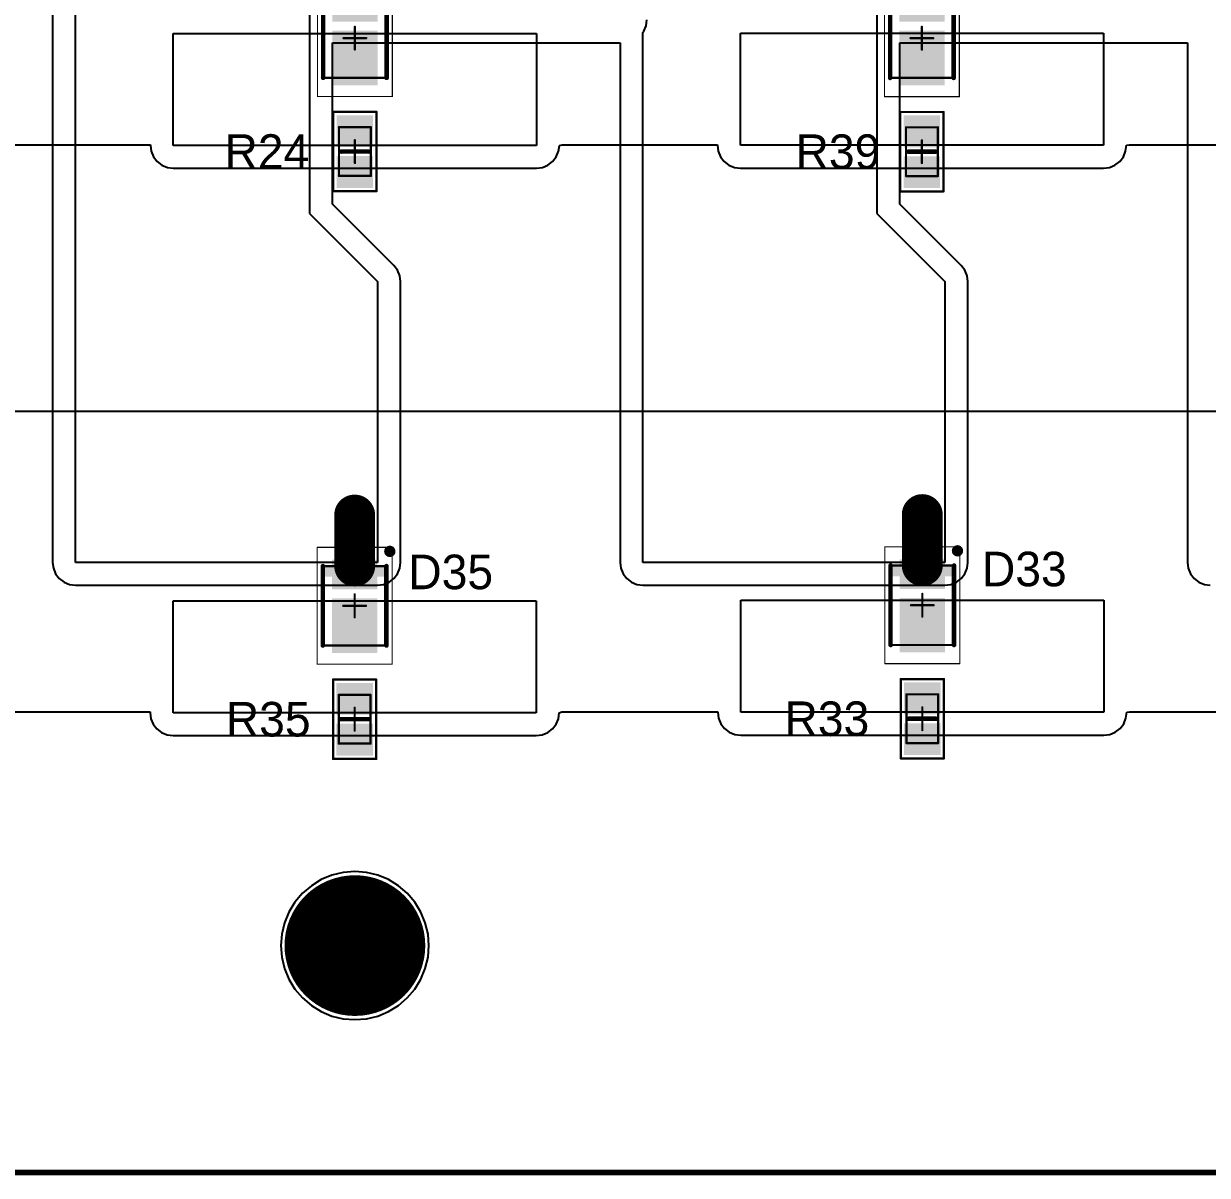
# Model space of a CAD drawing. Header units: millimetres. Extents: x -0.01 to 7.88, y -0.01 to 7.88.
# Drawn here: x 3.362 to 5.416, y -0.005 to 1.994 of the extents above; entities that cross this region are included whole.
import ezdxf

# ---------------------------------------------------------------- set-up
doc = ezdxf.new("R2010")
doc.units = ezdxf.units.MM
doc.header["$MEASUREMENT"] = 0
for name, color, linetype in [('BottomLayer', 5, 'Continuous'), ('BottomSolder', 6, 'Continuous'), ('Mechanical13', 56, 'Continuous'), ('Mechanical15', 56, 'Continuous'), ('Mechanical2', 216, 'Continuous'), ('MultiLayer', 9, 'Continuous'), ('PadHoleLayer', 156, 'Continuous'), ('TopLayer', 1, 'Continuous'), ('TopOverlay', 2, 'Continuous'), ('TopPaste', 8, 'Continuous'), ('TopSolder', 216, 'Continuous'), ('ViaHoleLayer', 16, 'Continuous')]:
    doc.layers.add(name, color=color, linetype=linetype)

# ---------------------------------------------------------------- blocks, each defined once
blk = doc.blocks.new('6_0805_N_3')
at = {"layer": 'Mechanical13', "const_width": 0.00394}
for points in [[(-0.0423, 0.0276), (-0.0423, -0.0276)], [(-0.0423, 0.0276), (0.0423, 0.0276)], [(0.0423, 0.0276), (0.0423, -0.0276)], [(-0.0423, -0.0276), (0.0423, -0.0276)]]:
    blk.add_lwpolyline(points, dxfattribs=at)
at = {"layer": 'Mechanical13', "const_width": 0.00197}
for points in [[(-0.0433, 0.0276, 1), (-0.0413, 0.0276, 1)], [(-0.0433, 0.0276, 1), (-0.0413, 0.0276, 1)], [(0.0413, 0.0276, 1), (0.0433, 0.0276, 1)], [(0.0413, 0.0276, 1), (0.0433, 0.0276, 1)], [(-0.0433, -0.0276, 1), (-0.0413, -0.0276, 1)], [(-0.0433, -0.0276, 1), (-0.0413, -0.0276, 1)], [(0.0413, -0.0276, 1), (0.0433, -0.0276, 1)], [(0.0413, -0.0276, 1), (0.0433, -0.0276, 1)]]:
    blk.add_lwpolyline(points, format="xyb", close=True, dxfattribs=at)
at = {"layer": 'Mechanical15', "const_width": 0.00394}
for points in [[(-0.0689, 0.0374), (-0.0689, -0.0374)], [(-0.0689, 0.0374), (0.0689, 0.0374)], [(0, 0.0197), (0, -0.0197)], [(0.0689, 0.0374), (0.0689, -0.0374)], [(-0.0197, 0), (0.0197, 0)], [(-0.0689, -0.0374), (0.0689, -0.0374)]]:
    blk.add_lwpolyline(points, dxfattribs=at)
at = {"layer": 'Mechanical15', "const_width": 0.00197}
for points in [[(-0.0699, 0.0374, 1), (-0.0679, 0.0374, 1)], [(-0.0699, 0.0374, 1), (-0.0679, 0.0374, 1)], [(-0.001, 0.0197, 1), (0.001, 0.0197, 1)], [(0.0679, 0.0374, 1), (0.0699, 0.0374, 1)], [(0.0679, 0.0374, 1), (0.0699, 0.0374, 1)], [(-0.0207, 0, 1), (-0.0187, 0, 1)], [(0.0187, 0, 1), (0.0207, 0, 1)], [(-0.001, -0.0197, 1), (0.001, -0.0197, 1)], [(-0.0699, -0.0374, 1), (-0.0679, -0.0374, 1)], [(-0.0699, -0.0374, 1), (-0.0679, -0.0374, 1)], [(0.0679, -0.0374, 1), (0.0699, -0.0374, 1)], [(0.0679, -0.0374, 1), (0.0699, -0.0374, 1)]]:
    blk.add_lwpolyline(points, format="xyb", close=True, dxfattribs=at)
at = {"layer": 'TopLayer'}
for points in [[(-0.0118, -0.0276), (-0.0118, 0.0276), (-0.0591, -0.0276), (-0.0591, 0.0276)], [(0.0591, -0.0276), (0.0591, 0.0276), (0.0118, -0.0276), (0.0118, 0.0276)]]:
    blk.add_solid(points, dxfattribs=at)
at = {"layer": 'TopOverlay', "const_width": 0.00787}
blk.add_lwpolyline([(0, 0.0236), (0, -0.0236)], dxfattribs=at)
at = {"layer": 'TopOverlay', "const_width": 0.00394}
for points in [[(-0.002, 0.0236, 1), (0.002, 0.0236, 1)], [(-0.002, -0.0236, 1), (0.002, -0.0236, 1)]]:
    blk.add_lwpolyline(points, format="xyb", close=True, dxfattribs=at)
at = {"layer": 'TopPaste'}
for points in [[(-0.0118, -0.0276), (-0.0118, 0.0276), (-0.0591, -0.0276), (-0.0591, 0.0276)], [(0.0591, -0.0276), (0.0591, 0.0276), (0.0118, -0.0276), (0.0118, 0.0276)]]:
    blk.add_solid(points, dxfattribs=at)
at = {"layer": 'TopSolder'}
for points in [[(-0.0078, -0.0316), (-0.0078, 0.0316), (-0.0631, -0.0316), (-0.0631, 0.0316)], [(0.0631, -0.0316), (0.0631, 0.0316), (0.0078, -0.0316), (0.0078, 0.0316)]]:
    blk.add_solid(points, dxfattribs=at)
blk = doc.blocks.new('DIOM3528X07N_6')
at = {"layer": 'Mechanical13', "const_width": 0.00394}
for points in [[(-0.0689, -0.0551), (-0.0689, 0.0551)], [(0.0689, 0.0551), (-0.0689, 0.0551)], [(0.0689, -0.0551), (0.0689, 0.0551)], [(0.0689, -0.0551), (-0.0689, -0.0551)]]:
    blk.add_lwpolyline(points, dxfattribs=at)
at = {"layer": 'Mechanical13', "const_width": 0.00197}
for points in [[(-0.0699, 0.0551, 1), (-0.0679, 0.0551, 1)], [(-0.0699, 0.0551, 1), (-0.0679, 0.0551, 1)], [(0.0679, 0.0551, 1), (0.0699, 0.0551, 1)], [(0.0679, 0.0551, 1), (0.0699, 0.0551, 1)], [(-0.0699, -0.0551, 1), (-0.0679, -0.0551, 1)], [(-0.0699, -0.0551, 1), (-0.0679, -0.0551, 1)], [(0.0679, -0.0551, 1), (0.0699, -0.0551, 1)], [(0.0679, -0.0551, 1), (0.0699, -0.0551, 1)]]:
    blk.add_lwpolyline(points, format="xyb", close=True, dxfattribs=at)
at = {"layer": 'Mechanical13'}
blk.add_solid([(-0.0689, -0.0551), (-0.0504, -0.0551), (-0.0689, 0.0551), (-0.0504, 0.0551)], dxfattribs=at)
at = {"layer": 'Mechanical15'}
for points, const_width in [([(-0.1014, -0.065), (-0.1014, 0.065)], 0.00197), ([(0.1014, 0.065), (-0.1014, 0.065)], 0.00197), ([(0.1014, -0.065), (0.1014, 0.065)], 0.00197), ([(0, -0.0197), (0, 0.0197)], 0.00394), ([(0.0197, 0), (-0.0197, 0)], 0.00394), ([(0.1014, -0.065), (-0.1014, -0.065)], 0.00197)]:
    blk.add_lwpolyline(points, dxfattribs=dict(at, const_width=const_width))
for points, const_width in [([(-0.1019, 0.065, 1), (-0.1009, 0.065, 1)], 0.000984), ([(-0.1019, 0.065, 1), (-0.1009, 0.065, 1)], 0.000984), ([(0.1009, 0.065, 1), (0.1019, 0.065, 1)], 0.000984), ([(0.1009, 0.065, 1), (0.1019, 0.065, 1)], 0.000984), ([(-0.001, 0.0197, 1), (0.001, 0.0197, 1)], 0.00197), ([(-0.0207, 0, 1), (-0.0187, 0, 1)], 0.00197), ([(0.0187, 0, 1), (0.0207, 0, 1)], 0.00197), ([(-0.001, -0.0197, 1), (0.001, -0.0197, 1)], 0.00197), ([(-0.1019, -0.065, 1), (-0.1009, -0.065, 1)], 0.000984), ([(-0.1019, -0.065, 1), (-0.1009, -0.065, 1)], 0.000984), ([(0.1009, -0.065, 1), (0.1019, -0.065, 1)], 0.000984), ([(0.1009, -0.065, 1), (0.1019, -0.065, 1)], 0.000984)]:
    blk.add_lwpolyline(points, format="xyb", close=True, dxfattribs=dict(at, const_width=const_width))
at = {"layer": 'TopLayer'}
for points in [[(-0.0325, -0.0354), (-0.0325, 0.0354), (-0.0758, -0.0354), (-0.0758, 0.0354)], [(0.0778, -0.0354), (0.0778, 0.0354), (-0.0089, -0.0354), (-0.0089, 0.0354)]]:
    blk.add_solid(points, dxfattribs=at)
at = {"layer": 'TopOverlay'}
for points, const_width in [([(-0.0896, 0.061, 1), (-0.0994, 0.061, 1)], 0.00984), ([(-0.1019, 0.061, 1), (-0.0969, 0.061, 1)], 0.00492), ([(-0.092, 0.061, 1), (-0.0871, 0.061, 1)], 0.00492), ([(-0.0709, 0.0551, 1), (-0.0669, 0.0551, 1)], 0.00394), ([(0.0669, 0.0551, 1), (0.0709, 0.0551, 1)], 0.00394), ([(-0.0709, -0.0551, 1), (-0.0669, -0.0551, 1)], 0.00394), ([(0.0669, -0.0551, 1), (0.0709, -0.0551, 1)], 0.00394)]:
    blk.add_lwpolyline(points, format="xyb", close=True, dxfattribs=dict(at, const_width=const_width))
at = {"layer": 'TopOverlay', "const_width": 0.00787}
for points in [[(0.0689, 0.0551), (-0.0689, 0.0551)], [(0.0689, -0.0551), (-0.0689, -0.0551)]]:
    blk.add_lwpolyline(points, dxfattribs=at)
at = {"layer": 'TopPaste'}
for points in [[(-0.0325, -0.0354), (-0.0325, 0.0354), (-0.0758, -0.0354), (-0.0758, 0.0354)], [(0.0778, -0.0354), (0.0778, 0.0354), (-0.0089, -0.0354), (-0.0089, 0.0354)]]:
    blk.add_solid(points, dxfattribs=at)
at = {"layer": 'TopSolder'}
for points in [[(-0.0285, -0.0394), (-0.0285, 0.0394), (-0.0798, -0.0394), (-0.0798, 0.0394)], [(0.0818, -0.0394), (0.0818, 0.0394), (-0.0129, -0.0394), (-0.0129, 0.0394)]]:
    blk.add_solid(points, dxfattribs=at)
blk = doc.blocks.new('6_0805_N_10')
at = {"layer": 'Mechanical13', "const_width": 0.00394}
for points in [[(-0.0423, 0.0276), (0.0423, 0.0276)], [(-0.0423, 0.0276), (-0.0423, -0.0276)], [(0.0423, 0.0276), (0.0423, -0.0276)], [(-0.0423, -0.0276), (0.0423, -0.0276)]]:
    blk.add_lwpolyline(points, dxfattribs=at)
at = {"layer": 'Mechanical13', "const_width": 0.00197}
for points in [[(-0.0433, 0.0276, 1), (-0.0413, 0.0276, 1)], [(-0.0433, 0.0276, 1), (-0.0413, 0.0276, 1)], [(0.0413, 0.0276, 1), (0.0433, 0.0276, 1)], [(0.0413, 0.0276, 1), (0.0433, 0.0276, 1)], [(-0.0433, -0.0276, 1), (-0.0413, -0.0276, 1)], [(-0.0433, -0.0276, 1), (-0.0413, -0.0276, 1)], [(0.0413, -0.0276, 1), (0.0433, -0.0276, 1)], [(0.0413, -0.0276, 1), (0.0433, -0.0276, 1)]]:
    blk.add_lwpolyline(points, format="xyb", close=True, dxfattribs=at)
at = {"layer": 'Mechanical15', "const_width": 0.00394}
for points in [[(-0.0689, 0.0374), (0.0689, 0.0374)], [(-0.0689, 0.0374), (-0.0689, -0.0374)], [(0, 0.0197), (0, -0.0197)], [(0.0689, 0.0374), (0.0689, -0.0374)], [(-0.0197, 0), (0.0197, 0)], [(-0.0689, -0.0374), (0.0689, -0.0374)]]:
    blk.add_lwpolyline(points, dxfattribs=at)
at = {"layer": 'Mechanical15', "const_width": 0.00197}
for points in [[(-0.0699, 0.0374, 1), (-0.0679, 0.0374, 1)], [(-0.0699, 0.0374, 1), (-0.0679, 0.0374, 1)], [(-0.001, 0.0197, 1), (0.001, 0.0197, 1)], [(0.0679, 0.0374, 1), (0.0699, 0.0374, 1)], [(0.0679, 0.0374, 1), (0.0699, 0.0374, 1)], [(-0.0207, 0, 1), (-0.0187, 0, 1)], [(0.0187, 0, 1), (0.0207, 0, 1)], [(-0.001, -0.0197, 1), (0.001, -0.0197, 1)], [(-0.0699, -0.0374, 1), (-0.0679, -0.0374, 1)], [(-0.0699, -0.0374, 1), (-0.0679, -0.0374, 1)], [(0.0679, -0.0374, 1), (0.0699, -0.0374, 1)], [(0.0679, -0.0374, 1), (0.0699, -0.0374, 1)]]:
    blk.add_lwpolyline(points, format="xyb", close=True, dxfattribs=at)
at = {"layer": 'TopLayer'}
for points in [[(-0.0118, -0.0276), (-0.0118, 0.0276), (-0.0591, -0.0276), (-0.0591, 0.0276)], [(0.0591, -0.0276), (0.0591, 0.0276), (0.0118, -0.0276), (0.0118, 0.0276)]]:
    blk.add_solid(points, dxfattribs=at)
at = {"layer": 'TopOverlay', "const_width": 0.00787}
blk.add_lwpolyline([(0, 0.0236), (0, -0.0236)], dxfattribs=at)
at = {"layer": 'TopOverlay', "const_width": 0.00394}
for points in [[(-0.002, 0.0236, 1), (0.002, 0.0236, 1)], [(-0.002, -0.0236, 1), (0.002, -0.0236, 1)]]:
    blk.add_lwpolyline(points, format="xyb", close=True, dxfattribs=at)
at = {"layer": 'TopPaste'}
for points in [[(-0.0118, -0.0276), (-0.0118, 0.0276), (-0.0591, -0.0276), (-0.0591, 0.0276)], [(0.0591, -0.0276), (0.0591, 0.0276), (0.0118, -0.0276), (0.0118, 0.0276)]]:
    blk.add_solid(points, dxfattribs=at)
at = {"layer": 'TopSolder'}
for points in [[(-0.0078, -0.0316), (-0.0078, 0.0316), (-0.0631, -0.0316), (-0.0631, 0.0316)], [(0.0631, -0.0316), (0.0631, 0.0316), (0.0078, -0.0316), (0.0078, 0.0316)]]:
    blk.add_solid(points, dxfattribs=at)
blk = doc.blocks.new('6_0805_N_12')
at = {"layer": 'Mechanical13', "const_width": 0.00394}
for points in [[(-0.0423, 0.0276), (0.0423, 0.0276)], [(-0.0423, 0.0276), (-0.0423, -0.0276)], [(0.0423, 0.0276), (0.0423, -0.0276)], [(-0.0423, -0.0276), (0.0423, -0.0276)]]:
    blk.add_lwpolyline(points, dxfattribs=at)
at = {"layer": 'Mechanical13', "const_width": 0.00197}
for points in [[(-0.0433, 0.0276, 1), (-0.0413, 0.0276, 1)], [(-0.0433, 0.0276, 1), (-0.0413, 0.0276, 1)], [(0.0413, 0.0276, 1), (0.0433, 0.0276, 1)], [(0.0413, 0.0276, 1), (0.0433, 0.0276, 1)], [(-0.0433, -0.0276, 1), (-0.0413, -0.0276, 1)], [(-0.0433, -0.0276, 1), (-0.0413, -0.0276, 1)], [(0.0413, -0.0276, 1), (0.0433, -0.0276, 1)], [(0.0413, -0.0276, 1), (0.0433, -0.0276, 1)]]:
    blk.add_lwpolyline(points, format="xyb", close=True, dxfattribs=at)
at = {"layer": 'Mechanical15', "const_width": 0.00394}
for points in [[(-0.0689, 0.0374), (0.0689, 0.0374)], [(-0.0689, 0.0374), (-0.0689, -0.0374)], [(0, 0.0197), (0, -0.0197)], [(0.0689, 0.0374), (0.0689, -0.0374)], [(-0.0197, 0), (0.0197, 0)], [(-0.0689, -0.0374), (0.0689, -0.0374)]]:
    blk.add_lwpolyline(points, dxfattribs=at)
at = {"layer": 'Mechanical15', "const_width": 0.00197}
for points in [[(-0.0699, 0.0374, 1), (-0.0679, 0.0374, 1)], [(-0.0699, 0.0374, 1), (-0.0679, 0.0374, 1)], [(-0.001, 0.0197, 1), (0.001, 0.0197, 1)], [(0.0679, 0.0374, 1), (0.0699, 0.0374, 1)], [(0.0679, 0.0374, 1), (0.0699, 0.0374, 1)], [(-0.0207, 0, 1), (-0.0187, 0, 1)], [(0.0187, 0, 1), (0.0207, 0, 1)], [(-0.001, -0.0197, 1), (0.001, -0.0197, 1)], [(-0.0699, -0.0374, 1), (-0.0679, -0.0374, 1)], [(-0.0699, -0.0374, 1), (-0.0679, -0.0374, 1)], [(0.0679, -0.0374, 1), (0.0699, -0.0374, 1)], [(0.0679, -0.0374, 1), (0.0699, -0.0374, 1)]]:
    blk.add_lwpolyline(points, format="xyb", close=True, dxfattribs=at)
at = {"layer": 'TopLayer'}
for points in [[(-0.0118, -0.0276), (-0.0118, 0.0276), (-0.0591, -0.0276), (-0.0591, 0.0276)], [(0.0591, -0.0276), (0.0591, 0.0276), (0.0118, -0.0276), (0.0118, 0.0276)]]:
    blk.add_solid(points, dxfattribs=at)
at = {"layer": 'TopOverlay', "const_width": 0.00787}
blk.add_lwpolyline([(0, 0.0236), (0, -0.0236)], dxfattribs=at)
at = {"layer": 'TopOverlay', "const_width": 0.00394}
for points in [[(-0.002, 0.0236, 1), (0.002, 0.0236, 1)], [(-0.002, -0.0236, 1), (0.002, -0.0236, 1)]]:
    blk.add_lwpolyline(points, format="xyb", close=True, dxfattribs=at)
at = {"layer": 'TopPaste'}
for points in [[(-0.0118, -0.0276), (-0.0118, 0.0276), (-0.0591, -0.0276), (-0.0591, 0.0276)], [(0.0591, -0.0276), (0.0591, 0.0276), (0.0118, -0.0276), (0.0118, 0.0276)]]:
    blk.add_solid(points, dxfattribs=at)
at = {"layer": 'TopSolder'}
for points in [[(-0.0078, -0.0316), (-0.0078, 0.0316), (-0.0631, -0.0316), (-0.0631, 0.0316)], [(0.0631, -0.0316), (0.0631, 0.0316), (0.0078, -0.0316), (0.0078, 0.0316)]]:
    blk.add_solid(points, dxfattribs=at)
blk = doc.blocks.new('6_0805_N_21')
at = {"layer": 'Mechanical13', "const_width": 0.00394}
for points in [[(-0.0423, 0.0276), (0.0423, 0.0276)], [(-0.0423, 0.0276), (-0.0423, -0.0276)], [(0.0423, 0.0276), (0.0423, -0.0276)], [(-0.0423, -0.0276), (0.0423, -0.0276)]]:
    blk.add_lwpolyline(points, dxfattribs=at)
at = {"layer": 'Mechanical13', "const_width": 0.00197}
for points in [[(-0.0433, 0.0276, 1), (-0.0413, 0.0276, 1)], [(-0.0433, 0.0276, 1), (-0.0413, 0.0276, 1)], [(0.0413, 0.0276, 1), (0.0433, 0.0276, 1)], [(0.0413, 0.0276, 1), (0.0433, 0.0276, 1)], [(-0.0433, -0.0276, 1), (-0.0413, -0.0276, 1)], [(-0.0433, -0.0276, 1), (-0.0413, -0.0276, 1)], [(0.0413, -0.0276, 1), (0.0433, -0.0276, 1)], [(0.0413, -0.0276, 1), (0.0433, -0.0276, 1)]]:
    blk.add_lwpolyline(points, format="xyb", close=True, dxfattribs=at)
at = {"layer": 'Mechanical15', "const_width": 0.00394}
for points in [[(-0.0689, 0.0374), (0.0689, 0.0374)], [(-0.0689, 0.0374), (-0.0689, -0.0374)], [(0, 0.0197), (0, -0.0197)], [(0.0689, 0.0374), (0.0689, -0.0374)], [(-0.0197, 0), (0.0197, 0)], [(-0.0689, -0.0374), (0.0689, -0.0374)]]:
    blk.add_lwpolyline(points, dxfattribs=at)
at = {"layer": 'Mechanical15', "const_width": 0.00197}
for points in [[(-0.0699, 0.0374, 1), (-0.0679, 0.0374, 1)], [(-0.0699, 0.0374, 1), (-0.0679, 0.0374, 1)], [(-0.001, 0.0197, 1), (0.001, 0.0197, 1)], [(0.0679, 0.0374, 1), (0.0699, 0.0374, 1)], [(0.0679, 0.0374, 1), (0.0699, 0.0374, 1)], [(-0.0207, 0, 1), (-0.0187, 0, 1)], [(0.0187, 0, 1), (0.0207, 0, 1)], [(-0.001, -0.0197, 1), (0.001, -0.0197, 1)], [(-0.0699, -0.0374, 1), (-0.0679, -0.0374, 1)], [(-0.0699, -0.0374, 1), (-0.0679, -0.0374, 1)], [(0.0679, -0.0374, 1), (0.0699, -0.0374, 1)], [(0.0679, -0.0374, 1), (0.0699, -0.0374, 1)]]:
    blk.add_lwpolyline(points, format="xyb", close=True, dxfattribs=at)
at = {"layer": 'TopLayer'}
for points in [[(-0.0118, -0.0276), (-0.0118, 0.0276), (-0.0591, -0.0276), (-0.0591, 0.0276)], [(0.0591, -0.0276), (0.0591, 0.0276), (0.0118, -0.0276), (0.0118, 0.0276)]]:
    blk.add_solid(points, dxfattribs=at)
at = {"layer": 'TopOverlay', "const_width": 0.00787}
blk.add_lwpolyline([(0, 0.0236), (0, -0.0236)], dxfattribs=at)
at = {"layer": 'TopOverlay', "const_width": 0.00394}
for points in [[(-0.002, 0.0236, 1), (0.002, 0.0236, 1)], [(-0.002, -0.0236, 1), (0.002, -0.0236, 1)]]:
    blk.add_lwpolyline(points, format="xyb", close=True, dxfattribs=at)
at = {"layer": 'TopPaste'}
for points in [[(-0.0118, -0.0276), (-0.0118, 0.0276), (-0.0591, -0.0276), (-0.0591, 0.0276)], [(0.0591, -0.0276), (0.0591, 0.0276), (0.0118, -0.0276), (0.0118, 0.0276)]]:
    blk.add_solid(points, dxfattribs=at)
at = {"layer": 'TopSolder'}
for points in [[(-0.0078, -0.0316), (-0.0078, 0.0316), (-0.0631, -0.0316), (-0.0631, 0.0316)], [(0.0631, -0.0316), (0.0631, 0.0316), (0.0078, -0.0316), (0.0078, 0.0316)]]:
    blk.add_solid(points, dxfattribs=at)
blk = doc.blocks.new('DIOM3528X07N_64')
at = {"layer": 'Mechanical13', "const_width": 0.00394}
for points in [[(0.0689, 0.0551), (-0.0689, 0.0551)], [(-0.0689, -0.0551), (-0.0689, 0.0551)], [(0.0689, -0.0551), (0.0689, 0.0551)], [(0.0689, -0.0551), (-0.0689, -0.0551)]]:
    blk.add_lwpolyline(points, dxfattribs=at)
at = {"layer": 'Mechanical13', "const_width": 0.00197}
for points in [[(-0.0699, 0.0551, 1), (-0.0679, 0.0551, 1)], [(-0.0699, 0.0551, 1), (-0.0679, 0.0551, 1)], [(0.0679, 0.0551, 1), (0.0699, 0.0551, 1)], [(0.0679, 0.0551, 1), (0.0699, 0.0551, 1)], [(-0.0699, -0.0551, 1), (-0.0679, -0.0551, 1)], [(-0.0699, -0.0551, 1), (-0.0679, -0.0551, 1)], [(0.0679, -0.0551, 1), (0.0699, -0.0551, 1)], [(0.0679, -0.0551, 1), (0.0699, -0.0551, 1)]]:
    blk.add_lwpolyline(points, format="xyb", close=True, dxfattribs=at)
at = {"layer": 'Mechanical13'}
blk.add_solid([(-0.0689, -0.0551), (-0.0504, -0.0551), (-0.0689, 0.0551), (-0.0504, 0.0551)], dxfattribs=at)
at = {"layer": 'Mechanical15'}
for points, const_width in [([(0.1014, 0.065), (-0.1014, 0.065)], 0.00197), ([(-0.1014, -0.065), (-0.1014, 0.065)], 0.00197), ([(0.1014, -0.065), (0.1014, 0.065)], 0.00197), ([(0, -0.0197), (0, 0.0197)], 0.00394), ([(0.0197, 0), (-0.0197, 0)], 0.00394), ([(0.1014, -0.065), (-0.1014, -0.065)], 0.00197)]:
    blk.add_lwpolyline(points, dxfattribs=dict(at, const_width=const_width))
for points, const_width in [([(-0.1019, 0.065, 1), (-0.1009, 0.065, 1)], 0.000984), ([(-0.1019, 0.065, 1), (-0.1009, 0.065, 1)], 0.000984), ([(0.1009, 0.065, 1), (0.1019, 0.065, 1)], 0.000984), ([(0.1009, 0.065, 1), (0.1019, 0.065, 1)], 0.000984), ([(-0.001, 0.0197, 1), (0.001, 0.0197, 1)], 0.00197), ([(-0.0207, 0, 1), (-0.0187, 0, 1)], 0.00197), ([(0.0187, 0, 1), (0.0207, 0, 1)], 0.00197), ([(-0.001, -0.0197, 1), (0.001, -0.0197, 1)], 0.00197), ([(-0.1019, -0.065, 1), (-0.1009, -0.065, 1)], 0.000984), ([(-0.1019, -0.065, 1), (-0.1009, -0.065, 1)], 0.000984), ([(0.1009, -0.065, 1), (0.1019, -0.065, 1)], 0.000984), ([(0.1009, -0.065, 1), (0.1019, -0.065, 1)], 0.000984)]:
    blk.add_lwpolyline(points, format="xyb", close=True, dxfattribs=dict(at, const_width=const_width))
at = {"layer": 'TopLayer'}
for points in [[(-0.0325, -0.0354), (-0.0325, 0.0354), (-0.0758, -0.0354), (-0.0758, 0.0354)], [(0.0778, -0.0354), (0.0778, 0.0354), (-0.0089, -0.0354), (-0.0089, 0.0354)]]:
    blk.add_solid(points, dxfattribs=at)
at = {"layer": 'TopOverlay'}
for points, const_width in [([(-0.0896, 0.061, 1), (-0.0994, 0.061, 1)], 0.00984), ([(-0.1019, 0.061, 1), (-0.0969, 0.061, 1)], 0.00492), ([(-0.092, 0.061, 1), (-0.0871, 0.061, 1)], 0.00492), ([(-0.0709, 0.0551, 1), (-0.0669, 0.0551, 1)], 0.00394), ([(0.0669, 0.0551, 1), (0.0709, 0.0551, 1)], 0.00394), ([(-0.0709, -0.0551, 1), (-0.0669, -0.0551, 1)], 0.00394), ([(0.0669, -0.0551, 1), (0.0709, -0.0551, 1)], 0.00394)]:
    blk.add_lwpolyline(points, format="xyb", close=True, dxfattribs=dict(at, const_width=const_width))
at = {"layer": 'TopOverlay', "const_width": 0.00787}
for points in [[(0.0689, 0.0551), (-0.0689, 0.0551)], [(0.0689, -0.0551), (-0.0689, -0.0551)]]:
    blk.add_lwpolyline(points, dxfattribs=at)
at = {"layer": 'TopPaste'}
for points in [[(-0.0325, -0.0354), (-0.0325, 0.0354), (-0.0758, -0.0354), (-0.0758, 0.0354)], [(0.0778, -0.0354), (0.0778, 0.0354), (-0.0089, -0.0354), (-0.0089, 0.0354)]]:
    blk.add_solid(points, dxfattribs=at)
at = {"layer": 'TopSolder'}
for points in [[(-0.0285, -0.0394), (-0.0285, 0.0394), (-0.0798, -0.0394), (-0.0798, 0.0394)], [(0.0818, -0.0394), (0.0818, 0.0394), (-0.0129, -0.0394), (-0.0129, 0.0394)]]:
    blk.add_solid(points, dxfattribs=at)
blk = doc.blocks.new('DIOM3528X07N_66')
at = {"layer": 'Mechanical13', "const_width": 0.00394}
for points in [[(0.0689, 0.0551), (-0.0689, 0.0551)], [(-0.0689, -0.0551), (-0.0689, 0.0551)], [(0.0689, -0.0551), (0.0689, 0.0551)], [(0.0689, -0.0551), (-0.0689, -0.0551)]]:
    blk.add_lwpolyline(points, dxfattribs=at)
at = {"layer": 'Mechanical13', "const_width": 0.00197}
for points in [[(-0.0699, 0.0551, 1), (-0.0679, 0.0551, 1)], [(-0.0699, 0.0551, 1), (-0.0679, 0.0551, 1)], [(0.0679, 0.0551, 1), (0.0699, 0.0551, 1)], [(0.0679, 0.0551, 1), (0.0699, 0.0551, 1)], [(-0.0699, -0.0551, 1), (-0.0679, -0.0551, 1)], [(-0.0699, -0.0551, 1), (-0.0679, -0.0551, 1)], [(0.0679, -0.0551, 1), (0.0699, -0.0551, 1)], [(0.0679, -0.0551, 1), (0.0699, -0.0551, 1)]]:
    blk.add_lwpolyline(points, format="xyb", close=True, dxfattribs=at)
at = {"layer": 'Mechanical13'}
blk.add_solid([(-0.0689, -0.0551), (-0.0504, -0.0551), (-0.0689, 0.0551), (-0.0504, 0.0551)], dxfattribs=at)
at = {"layer": 'Mechanical15'}
for points, const_width in [([(0.1014, 0.065), (-0.1014, 0.065)], 0.00197), ([(-0.1014, -0.065), (-0.1014, 0.065)], 0.00197), ([(0.1014, -0.065), (0.1014, 0.065)], 0.00197), ([(0, -0.0197), (0, 0.0197)], 0.00394), ([(0.0197, 0), (-0.0197, 0)], 0.00394), ([(0.1014, -0.065), (-0.1014, -0.065)], 0.00197)]:
    blk.add_lwpolyline(points, dxfattribs=dict(at, const_width=const_width))
for points, const_width in [([(-0.1019, 0.065, 1), (-0.1009, 0.065, 1)], 0.000984), ([(-0.1019, 0.065, 1), (-0.1009, 0.065, 1)], 0.000984), ([(0.1009, 0.065, 1), (0.1019, 0.065, 1)], 0.000984), ([(0.1009, 0.065, 1), (0.1019, 0.065, 1)], 0.000984), ([(-0.001, 0.0197, 1), (0.001, 0.0197, 1)], 0.00197), ([(-0.0207, 0, 1), (-0.0187, 0, 1)], 0.00197), ([(0.0187, 0, 1), (0.0207, 0, 1)], 0.00197), ([(-0.001, -0.0197, 1), (0.001, -0.0197, 1)], 0.00197), ([(-0.1019, -0.065, 1), (-0.1009, -0.065, 1)], 0.000984), ([(-0.1019, -0.065, 1), (-0.1009, -0.065, 1)], 0.000984), ([(0.1009, -0.065, 1), (0.1019, -0.065, 1)], 0.000984), ([(0.1009, -0.065, 1), (0.1019, -0.065, 1)], 0.000984)]:
    blk.add_lwpolyline(points, format="xyb", close=True, dxfattribs=dict(at, const_width=const_width))
at = {"layer": 'TopLayer'}
for points in [[(-0.0325, -0.0354), (-0.0325, 0.0354), (-0.0758, -0.0354), (-0.0758, 0.0354)], [(0.0778, -0.0354), (0.0778, 0.0354), (-0.0089, -0.0354), (-0.0089, 0.0354)]]:
    blk.add_solid(points, dxfattribs=at)
at = {"layer": 'TopOverlay'}
for points, const_width in [([(-0.0896, 0.061, 1), (-0.0994, 0.061, 1)], 0.00984), ([(-0.1019, 0.061, 1), (-0.0969, 0.061, 1)], 0.00492), ([(-0.092, 0.061, 1), (-0.0871, 0.061, 1)], 0.00492), ([(-0.0709, 0.0551, 1), (-0.0669, 0.0551, 1)], 0.00394), ([(0.0669, 0.0551, 1), (0.0709, 0.0551, 1)], 0.00394), ([(-0.0709, -0.0551, 1), (-0.0669, -0.0551, 1)], 0.00394), ([(0.0669, -0.0551, 1), (0.0709, -0.0551, 1)], 0.00394)]:
    blk.add_lwpolyline(points, format="xyb", close=True, dxfattribs=dict(at, const_width=const_width))
at = {"layer": 'TopOverlay', "const_width": 0.00787}
for points in [[(0.0689, 0.0551), (-0.0689, 0.0551)], [(0.0689, -0.0551), (-0.0689, -0.0551)]]:
    blk.add_lwpolyline(points, dxfattribs=at)
at = {"layer": 'TopPaste'}
for points in [[(-0.0325, -0.0354), (-0.0325, 0.0354), (-0.0758, -0.0354), (-0.0758, 0.0354)], [(0.0778, -0.0354), (0.0778, 0.0354), (-0.0089, -0.0354), (-0.0089, 0.0354)]]:
    blk.add_solid(points, dxfattribs=at)
at = {"layer": 'TopSolder'}
for points in [[(-0.0285, -0.0394), (-0.0285, 0.0394), (-0.0798, -0.0394), (-0.0798, 0.0394)], [(0.0818, -0.0394), (0.0818, 0.0394), (-0.0129, -0.0394), (-0.0129, 0.0394)]]:
    blk.add_solid(points, dxfattribs=at)
blk = doc.blocks.new('DIOM3528X07N_75')
at = {"layer": 'Mechanical13', "const_width": 0.00394}
for points in [[(0.0689, 0.0551), (-0.0689, 0.0551)], [(-0.0689, -0.0551), (-0.0689, 0.0551)], [(0.0689, -0.0551), (0.0689, 0.0551)], [(0.0689, -0.0551), (-0.0689, -0.0551)]]:
    blk.add_lwpolyline(points, dxfattribs=at)
at = {"layer": 'Mechanical13', "const_width": 0.00197}
for points in [[(-0.0699, 0.0551, 1), (-0.0679, 0.0551, 1)], [(-0.0699, 0.0551, 1), (-0.0679, 0.0551, 1)], [(0.0679, 0.0551, 1), (0.0699, 0.0551, 1)], [(0.0679, 0.0551, 1), (0.0699, 0.0551, 1)], [(-0.0699, -0.0551, 1), (-0.0679, -0.0551, 1)], [(-0.0699, -0.0551, 1), (-0.0679, -0.0551, 1)], [(0.0679, -0.0551, 1), (0.0699, -0.0551, 1)], [(0.0679, -0.0551, 1), (0.0699, -0.0551, 1)]]:
    blk.add_lwpolyline(points, format="xyb", close=True, dxfattribs=at)
at = {"layer": 'Mechanical13'}
blk.add_solid([(-0.0689, -0.0551), (-0.0504, -0.0551), (-0.0689, 0.0551), (-0.0504, 0.0551)], dxfattribs=at)
at = {"layer": 'Mechanical15'}
for points, const_width in [([(0.1014, 0.065), (-0.1014, 0.065)], 0.00197), ([(-0.1014, -0.065), (-0.1014, 0.065)], 0.00197), ([(0.1014, -0.065), (0.1014, 0.065)], 0.00197), ([(0, -0.0197), (0, 0.0197)], 0.00394), ([(0.0197, 0), (-0.0197, 0)], 0.00394), ([(0.1014, -0.065), (-0.1014, -0.065)], 0.00197)]:
    blk.add_lwpolyline(points, dxfattribs=dict(at, const_width=const_width))
for points, const_width in [([(-0.1019, 0.065, 1), (-0.1009, 0.065, 1)], 0.000984), ([(-0.1019, 0.065, 1), (-0.1009, 0.065, 1)], 0.000984), ([(0.1009, 0.065, 1), (0.1019, 0.065, 1)], 0.000984), ([(0.1009, 0.065, 1), (0.1019, 0.065, 1)], 0.000984), ([(-0.001, 0.0197, 1), (0.001, 0.0197, 1)], 0.00197), ([(-0.0207, 0, 1), (-0.0187, 0, 1)], 0.00197), ([(0.0187, 0, 1), (0.0207, 0, 1)], 0.00197), ([(-0.001, -0.0197, 1), (0.001, -0.0197, 1)], 0.00197), ([(-0.1019, -0.065, 1), (-0.1009, -0.065, 1)], 0.000984), ([(-0.1019, -0.065, 1), (-0.1009, -0.065, 1)], 0.000984), ([(0.1009, -0.065, 1), (0.1019, -0.065, 1)], 0.000984), ([(0.1009, -0.065, 1), (0.1019, -0.065, 1)], 0.000984)]:
    blk.add_lwpolyline(points, format="xyb", close=True, dxfattribs=dict(at, const_width=const_width))
at = {"layer": 'TopLayer'}
for points in [[(-0.0325, -0.0354), (-0.0325, 0.0354), (-0.0758, -0.0354), (-0.0758, 0.0354)], [(0.0778, -0.0354), (0.0778, 0.0354), (-0.0089, -0.0354), (-0.0089, 0.0354)]]:
    blk.add_solid(points, dxfattribs=at)
at = {"layer": 'TopOverlay'}
for points, const_width in [([(-0.0896, 0.061, 1), (-0.0994, 0.061, 1)], 0.00984), ([(-0.1019, 0.061, 1), (-0.0969, 0.061, 1)], 0.00492), ([(-0.092, 0.061, 1), (-0.0871, 0.061, 1)], 0.00492), ([(-0.0709, 0.0551, 1), (-0.0669, 0.0551, 1)], 0.00394), ([(0.0669, 0.0551, 1), (0.0709, 0.0551, 1)], 0.00394), ([(-0.0709, -0.0551, 1), (-0.0669, -0.0551, 1)], 0.00394), ([(0.0669, -0.0551, 1), (0.0709, -0.0551, 1)], 0.00394)]:
    blk.add_lwpolyline(points, format="xyb", close=True, dxfattribs=dict(at, const_width=const_width))
at = {"layer": 'TopOverlay', "const_width": 0.00787}
for points in [[(0.0689, 0.0551), (-0.0689, 0.0551)], [(0.0689, -0.0551), (-0.0689, -0.0551)]]:
    blk.add_lwpolyline(points, dxfattribs=at)
at = {"layer": 'TopPaste'}
for points in [[(-0.0325, -0.0354), (-0.0325, 0.0354), (-0.0758, -0.0354), (-0.0758, 0.0354)], [(0.0778, -0.0354), (0.0778, 0.0354), (-0.0089, -0.0354), (-0.0089, 0.0354)]]:
    blk.add_solid(points, dxfattribs=at)
at = {"layer": 'TopSolder'}
for points in [[(-0.0285, -0.0394), (-0.0285, 0.0394), (-0.0798, -0.0394), (-0.0798, 0.0394)], [(0.0818, -0.0394), (0.0818, 0.0394), (-0.0129, -0.0394), (-0.0129, 0.0394)]]:
    blk.add_solid(points, dxfattribs=at)

msp = doc.modelspace()

# ---------------------------------------------------------------- linework, layer by layer
at = {"layer": 'BottomLayer'}
for p, q in [((3.4523, 1.0588), (3.4523, 7.4344)), ((3.4126, 7.4307), (3.4126, 1.0588)), ((3.8583, 2.4151), (3.8583, 1.6641)), ((4.8425, 2.4151), (4.8425, 1.6641)), ((4.4423, 1.99), (4.4437, 2.0003)), ((4.4366, 1.9781), (4.4383, 1.9804)), ((4.4366, 1.0588), (4.4366, 1.9781)), ((4.4383, 1.9804), (4.4423, 1.99)), ((3.898, 1.6805), (3.898, 1.9606)), ((3.898, 1.9606), (4.3969, 1.9606)), ((4.3969, 1.9606), (4.3969, 1.0588)), ((4.8822, 1.6805), (4.8822, 1.9606)), ((4.8822, 1.9606), (5.3811, 1.9606)), ((5.3811, 1.9606), (5.3811, 1.0588)), ((3.8583, 1.6641), (3.9764, 1.546)), ((4.0045, 1.574), (3.898, 1.6805)), ((4.8425, 1.6641), (4.9606, 1.546)), ((4.9887, 1.574), (4.8822, 1.6805)), ((4.0108, 1.5658), (4.0045, 1.574)), ((4.0147, 1.5562), (4.0108, 1.5658)), ((4.995, 1.5658), (4.9887, 1.574)), ((4.999, 1.5562), (4.995, 1.5658)), ((3.9764, 1.546), (3.9764, 1.0588)), ((4.0161, 1.546), (4.0147, 1.5562)), ((4.0161, 1.0588), (4.0161, 1.546)), ((4.9606, 1.546), (4.9606, 1.0588)), ((5.0003, 1.546), (4.999, 1.5562)), ((5.0003, 1.0588), (5.0003, 1.546)), ((3.4126, 1.0588), (3.414, 1.0485)), ((3.414, 1.0485), (3.4179, 1.039)), ((3.9764, 1.0588), (3.4523, 1.0588)), ((4.0108, 1.039), (4.0147, 1.0485)), ((4.0147, 1.0485), (4.0161, 1.0588)), ((4.3969, 1.0588), (4.3982, 1.0485)), ((4.3982, 1.0485), (4.4022, 1.039)), ((4.9606, 1.0588), (4.4366, 1.0588)), ((4.995, 1.039), (4.999, 1.0485)), ((4.999, 1.0485), (5.0003, 1.0588)), ((5.3811, 1.0588), (5.3825, 1.0485)), ((5.3825, 1.0485), (5.3864, 1.039)), ((3.4179, 1.039), (3.4242, 1.0307)), ((3.4242, 1.0307), (3.4325, 1.0244)), ((3.9962, 1.0244), (4.0045, 1.0307)), ((4.0045, 1.0307), (4.0108, 1.039)), ((4.4022, 1.039), (4.4085, 1.0307)), ((4.4085, 1.0307), (4.4167, 1.0244)), ((4.9805, 1.0244), (4.9887, 1.0307)), ((4.9887, 1.0307), (4.995, 1.039)), ((5.3864, 1.039), (5.3927, 1.0307)), ((5.3927, 1.0307), (5.401, 1.0244)), ((3.4325, 1.0244), (3.442, 1.0205)), ((3.442, 1.0205), (3.4523, 1.0191)), ((3.4523, 1.0191), (3.9764, 1.0191)), ((3.9764, 1.0191), (3.9867, 1.0205)), ((3.9867, 1.0205), (3.9962, 1.0244)), ((4.4167, 1.0244), (4.4263, 1.0205)), ((4.4263, 1.0205), (4.4366, 1.0191)), ((4.4366, 1.0191), (4.9606, 1.0191)), ((4.9606, 1.0191), (4.9709, 1.0205)), ((4.9709, 1.0205), (4.9805, 1.0244)), ((5.401, 1.0244), (5.4105, 1.0205)), ((5.4105, 1.0205), (5.4208, 1.0191)), ((7.874, 0), (0, 0))]:
    msp.add_line(p, q, dxfattribs=at)
for points, const_width in [([(3.9241, 1.1409, 1), (3.9491, 1.1409, 1)], 0.025), ([(4.9088, 1.1417, 1), (4.9338, 1.1417, 1)], 0.025), ([(3.878, 0.3937, 1), (3.9961, 0.3937, 1)], 0.1181)]:
    msp.add_lwpolyline(points, format="xyb", close=True, dxfattribs=dict(at, const_width=const_width))
at = {"layer": 'BottomSolder'}
for points, const_width in [([(4.9068, 1.1417, 1), (4.9358, 1.1417, 1)], 0.029), ([(3.9221, 1.1409, 1), (3.9511, 1.1409, 1)], 0.029), ([(3.876, 0.3937, 1), (3.9981, 0.3937, 1)], 0.1221)]:
    msp.add_lwpolyline(points, format="xyb", close=True, dxfattribs=dict(at, const_width=const_width))
at = {"layer": 'Mechanical2', "const_width": 0.01}
msp.add_lwpolyline([(0, 0), (7.874, 0)], dxfattribs=at)
at = {"layer": 'MultiLayer'}
for points, const_width in [([(3.9241, 1.1409, 1), (3.9491, 1.1409, 1)], 0.025), ([(4.9088, 1.1417, 1), (4.9338, 1.1417, 1)], 0.025), ([(3.878, 0.3937, 1), (3.9961, 0.3937, 1)], 0.1181)]:
    msp.add_lwpolyline(points, format="xyb", close=True, dxfattribs=dict(at, const_width=const_width))
at = {"layer": 'PadHoleLayer', "const_width": 0.063}
msp.add_lwpolyline([(3.9055, 0.3937, 1), (3.9685, 0.3937, 1)], format="xyb", close=True, dxfattribs=at)
at = {"layer": 'TopLayer'}
for p, q in [((3.622, 1.7825), (3.622, 1.9768)), ((3.622, 1.9768), (4.252, 1.9768)), ((4.252, 1.9768), (4.252, 1.7825)), ((4.6057, 1.7826), (4.6057, 1.9769)), ((4.6057, 1.9769), (5.2356, 1.9769)), ((5.2356, 1.9769), (5.2356, 1.7826)), ((2.3279, 1.7836), (3.5823, 1.7836)), ((3.5823, 1.7836), (3.5823, 1.7825)), ((3.5823, 1.7825), (3.5837, 1.7722)), ((3.5837, 1.7722), (3.5877, 1.7626)), ((4.252, 1.7825), (3.622, 1.7825)), ((4.2864, 1.7626), (4.2903, 1.7722)), ((4.2903, 1.7722), (4.2917, 1.7825)), ((4.2917, 1.7825), (4.2964, 1.7836)), ((4.2964, 1.7836), (4.566, 1.7836)), ((4.566, 1.7836), (4.566, 1.7826)), ((4.566, 1.7826), (4.5673, 1.7723)), ((4.5673, 1.7723), (4.5713, 1.7627)), ((5.2356, 1.7826), (4.6057, 1.7826)), ((5.27, 1.7627), (5.2739, 1.7723)), ((5.2739, 1.7723), (5.2753, 1.7826)), ((5.2753, 1.7826), (5.28, 1.7836)), ((5.28, 1.7836), (5.5508, 1.7836)), ((3.5877, 1.7626), (3.594, 1.7544)), ((3.594, 1.7544), (3.6022, 1.7481)), ((3.6022, 1.7481), (3.6118, 1.7441)), ((4.2622, 1.7441), (4.2718, 1.7481)), ((4.2718, 1.7481), (4.28, 1.7544)), ((4.28, 1.7544), (4.2864, 1.7626)), ((4.5713, 1.7627), (4.5776, 1.7545)), ((4.5776, 1.7545), (4.5858, 1.7482)), ((4.5858, 1.7482), (4.5954, 1.7442)), ((5.2459, 1.7442), (5.2554, 1.7482)), ((5.2554, 1.7482), (5.2637, 1.7545)), ((5.2637, 1.7545), (5.27, 1.7627)), ((3.6118, 1.7441), (3.622, 1.7428)), ((3.622, 1.7428), (4.252, 1.7428)), ((4.252, 1.7428), (4.2622, 1.7441)), ((4.5954, 1.7442), (4.6057, 1.7429)), ((4.6057, 1.7429), (5.2356, 1.7429)), ((5.2356, 1.7429), (5.2459, 1.7442)), ((7.874, 1.3205), (0.3346, 1.3205)), ((3.6217, 0.7978), (3.6217, 0.9921)), ((3.6217, 0.9921), (4.2516, 0.9921)), ((4.2516, 0.9921), (4.2516, 0.7978)), ((4.6063, 0.7986), (4.6063, 0.9929)), ((4.6063, 0.9929), (5.2362, 0.9929)), ((5.2362, 0.9929), (5.2362, 0.7986)), ((3.3123, 0.7994), (3.582, 0.7994)), ((3.582, 0.7994), (3.582, 0.7978)), ((3.582, 0.7978), (3.5833, 0.7875)), ((3.5833, 0.7875), (3.5873, 0.778)), ((4.2516, 0.7978), (3.6217, 0.7978)), ((4.286, 0.778), (4.29, 0.7875)), ((4.29, 0.7875), (4.2913, 0.7978)), ((4.2913, 0.7978), (4.2958, 0.7994)), ((4.2958, 0.7994), (4.5666, 0.7994)), ((4.5666, 0.7994), (4.5666, 0.7986)), ((4.5666, 0.7986), (4.5679, 0.7883)), ((4.5679, 0.7883), (4.5719, 0.7788)), ((5.2362, 0.7986), (4.6063, 0.7986)), ((5.2706, 0.7788), (5.2746, 0.7883)), ((5.2746, 0.7883), (5.2759, 0.7986)), ((5.2759, 0.7986), (5.2808, 0.7994)), ((5.2808, 0.7994), (5.5508, 0.7994)), ((3.5873, 0.778), (3.5936, 0.7697)), ((3.5936, 0.7697), (3.6018, 0.7634)), ((3.6018, 0.7634), (3.6114, 0.7595)), ((4.2619, 0.7595), (4.2715, 0.7634)), ((4.2715, 0.7634), (4.2797, 0.7697)), ((4.2797, 0.7697), (4.286, 0.778)), ((4.5719, 0.7788), (4.5782, 0.7705)), ((4.5782, 0.7705), (4.5864, 0.7642)), ((4.5864, 0.7642), (4.596, 0.7603)), ((4.596, 0.7603), (4.6063, 0.7589)), ((5.2362, 0.7589), (5.2465, 0.7603)), ((5.2465, 0.7603), (5.2561, 0.7642)), ((5.2561, 0.7642), (5.2643, 0.7705)), ((5.2643, 0.7705), (5.2706, 0.7788)), ((3.6114, 0.7595), (3.6217, 0.7581)), ((3.6217, 0.7581), (4.2516, 0.7581)), ((4.2516, 0.7581), (4.2619, 0.7595)), ((4.6063, 0.7589), (5.2362, 0.7589)), ((3.8973, 0.5159), (3.8787, 0.5082)), ((3.9169, 0.5206), (3.8973, 0.5159)), ((3.937, 0.5222), (3.9169, 0.5206)), ((3.9571, 0.5206), (3.937, 0.5222)), ((3.9767, 0.5159), (3.9571, 0.5206)), ((3.9953, 0.5082), (3.9767, 0.5159)), ((3.8615, 0.4977), (3.8461, 0.4846)), ((3.8787, 0.5082), (3.8615, 0.4977)), ((4.0125, 0.4977), (3.9953, 0.5082)), ((4.0279, 0.4846), (4.0125, 0.4977)), ((3.8461, 0.4846), (3.833, 0.4692)), ((4.041, 0.4692), (4.0279, 0.4846)), ((3.8225, 0.452), (3.8148, 0.4334)), ((3.833, 0.4692), (3.8225, 0.452)), ((4.0515, 0.452), (4.041, 0.4692)), ((4.0592, 0.4334), (4.0515, 0.452)), ((3.8148, 0.4334), (3.8101, 0.4138)), ((4.0639, 0.4138), (4.0592, 0.4334)), ((3.8101, 0.4138), (3.8085, 0.3937)), ((4.0655, 0.3937), (4.0639, 0.4138)), ((3.8085, 0.3937), (3.8101, 0.3736)), ((4.0639, 0.3736), (4.0655, 0.3937)), ((3.8101, 0.3736), (3.8148, 0.354)), ((4.0592, 0.354), (4.0639, 0.3736)), ((3.8148, 0.354), (3.8225, 0.3354)), ((4.0515, 0.3354), (4.0592, 0.354)), ((3.8225, 0.3354), (3.833, 0.3182)), ((4.041, 0.3182), (4.0515, 0.3354)), ((3.833, 0.3182), (3.8461, 0.3028)), ((4.0279, 0.3028), (4.041, 0.3182)), ((3.8461, 0.3028), (3.8615, 0.2897)), ((3.8615, 0.2897), (3.8787, 0.2792)), ((3.9953, 0.2792), (4.0125, 0.2897)), ((4.0125, 0.2897), (4.0279, 0.3028)), ((3.8787, 0.2792), (3.8973, 0.2715)), ((3.8973, 0.2715), (3.9169, 0.2668)), ((3.9571, 0.2668), (3.9767, 0.2715)), ((3.9767, 0.2715), (3.9953, 0.2792)), ((3.9169, 0.2668), (3.937, 0.2652)), ((3.937, 0.2652), (3.9571, 0.2668)), ((7.874, 0), (0, 0))]:
    msp.add_line(p, q, dxfattribs=at)
at = {"layer": 'TopLayer', "const_width": 0.0709}
for points in [[(3.9366, 1.0523), (3.9366, 1.1409)], [(4.9213, 1.0531), (4.9213, 1.1417)]]:
    msp.add_lwpolyline(points, dxfattribs=at)
at = {"layer": 'TopLayer'}
for points, const_width in [([(3.9189, 1.1409, 1), (3.9544, 1.1409, 1)], 0.0354), ([(4.9035, 1.1417, 1), (4.939, 1.1417, 1)], 0.0354), ([(3.9241, 1.1409, 1), (3.9491, 1.1409, 1)], 0.025), ([(4.9088, 1.1417, 1), (4.9338, 1.1417, 1)], 0.025), ([(4.9035, 1.0531, 1), (4.939, 1.0531, 1)], 0.0354), ([(3.9189, 1.0523, 1), (3.9544, 1.0523, 1)], 0.0354), ([(3.878, 0.3937, 1), (3.9961, 0.3937, 1)], 0.1181)]:
    msp.add_lwpolyline(points, format="xyb", close=True, dxfattribs=dict(at, const_width=const_width))
at = {"layer": 'TopSolder'}
for points, const_width in [([(4.9068, 1.1417, 1), (4.9358, 1.1417, 1)], 0.029), ([(3.9221, 1.1409, 1), (3.9511, 1.1409, 1)], 0.029), ([(3.876, 0.3937, 1), (3.9981, 0.3937, 1)], 0.1221)]:
    msp.add_lwpolyline(points, format="xyb", close=True, dxfattribs=dict(at, const_width=const_width))
at = {"layer": 'ViaHoleLayer', "const_width": 0.014}
for points in [[(3.9296, 1.1409, 1), (3.9436, 1.1409, 1)], [(4.9143, 1.1417, 1), (4.9283, 1.1417, 1)]]:
    msp.add_lwpolyline(points, format="xyb", close=True, dxfattribs=at)

# ---------------------------------------------------------------- block references
for name, p, rotation in [('DIOM3528X07N_75', (3.937, 1.9685), 270), ('DIOM3528X07N_6', (4.9206, 1.9684), 270), ('6_0805_N_21', (3.937, 1.7717), 90), ('6_0805_N_3', (4.9206, 1.7715), 90), ('DIOM3528X07N_66', (4.9213, 0.9843), 270), ('DIOM3528X07N_64', (3.9366, 0.9834), 270), ('6_0805_N_10', (3.9366, 0.7866), 90), ('6_0805_N_12', (4.9213, 0.7874), 90)]:
    msp.add_blockref(name, p, dxfattribs=dict(rotation=rotation))

# ---------------------------------------------------------------- texts
at = {"layer": 'TopOverlay'}
for s, p in [('R24', (3.7107, 1.7417)), ('R39', (4.7013, 1.7415)), ('D35', (4.0296, 1.0122)), ('D33', (5.0246, 1.0173)), ('R35', (3.713, 0.7566)), ('R33', (4.6821, 0.7574))]:
    msp.add_text(s, height=0.06, dxfattribs=at).set_placement(p)

doc.saveas('drawing.dxf')
